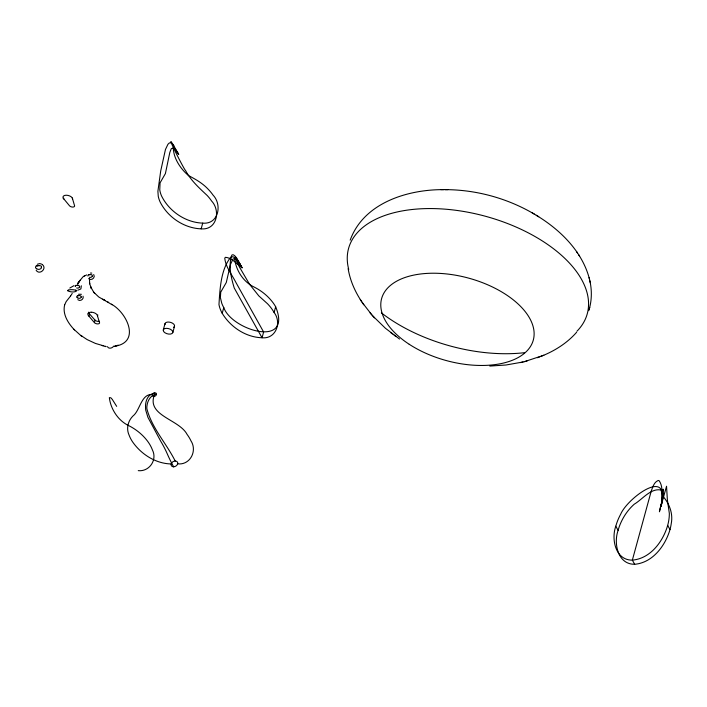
<?xml version="1.0" encoding="UTF-8"?>
<svg xmlns="http://www.w3.org/2000/svg" width="707" height="707" viewBox="0 0 707 707"><rect width="100%" height="100%" fill="white"/><g stroke="black" fill="none" stroke-linecap="round" stroke-linejoin="round"><path stroke-width="1.06" d="M41.43 266.751L41.43 266.848A1.617 1.547 16.2 0 1 41.315 267.308L41.183 267.555M661.752 504.029C661.381 496.464 663.758 487.273 659.127 480.698L658.199 480.46C653.913 482.192 652.579 487.512 651.129 491.489L632.35 560.13L634.674 564.283C652.676 562.737 665.278 545.777 670.006 529.552A63.117 46.75 -29.2 0 0 671.217 523.737C673.17 514.077 669.75 504.462 663.634 497.083C662.866 494.891 661.575 490.826 663.254 489.209C663.935 496.853 661.027 504.409 659.428 511.797C660.577 504.869 664.607 496.632 660.798 489.969C650.564 488.104 642.504 499.336 634.241 504.206C628.01 509.738 623.221 516.808 620.083 524.514A63.117 46.75 -29.2 0 0 618.112 530.347C613.411 543.303 617.75 564.522 634.665 564.274M589.187 309.277C591.865 300.077 591.971 290.188 589.868 280.856M89.427 278.487L89.709 283.843L89.533 282.906M88.932 316.162L89.533 313.952L95.065 320.174L94.402 322.604L88.932 316.162A4.94 2.722 15.1 0 1 88.066 313.484M94.455 322.666A2.828 1.494 14.7 0 0 97.964 323.903A2.828 1.476 14 0 0 99.537 322.578A2.828 1.476 14.2 0 0 99.395 322.259L97.513 316.047L97.813 314.942M163.29 329.904L165.014 323.603M172.808 332.564A4.94 2.687 15.3 0 0 166.322 328.34A4.94 2.687 15.3 0 0 165.014 332.803A4.94 2.687 15.3 0 0 172.808 332.564L174.532 326.254M201.159 228.847L202.723 223.129C218.543 224.649 222.475 204.809 213.001 195.052A60.837 33.043 15.3 0 0 208.061 189.105C202.582 183.237 195.565 179.242 188.522 175.583C180.515 168.832 173.56 158.465 173.286 147.851L175.089 148.894L178.659 154.382C158.571 118.652 183.325 168.593 185.614 170.634C190.89 180.55 199.18 187.956 207.204 195.503A64.116 34.829 15.3 0 1 211.587 200.991C220.884 210.783 216.855 230.367 201.159 228.847C184.006 228.255 167.594 217.067 160.021 201.778A64.116 34.829 15.3 0 1 158.253 196.254L157.9 191.235L160.701 171.014L165.456 149.495L167.939 144.29L169.309 142.982L170.767 142.734L172.314 143.671L173.94 145.951M222.21 313.298L223.774 307.58A63.117 34.281 15.3 0 1 221.795 303.356L220.381 297.576L220.743 292.132L226.284 282.517L230.447 264.524L232.974 259.054L234.176 258.656L235.643 259.186L237.411 260.786L242.033 267.75C236.792 264.179 232.09 257.808 225.409 257.295L224.755 258.179C225.674 267.105 231.843 274.502 235.829 282.314L263.623 332.016L262.05 337.76C245.78 337.283 230.5 327.067 222.21 313.298A61.536 33.423 15.3 0 1 218.976 304.549C219.921 289.083 220.778 269.155 230.95 256.995L232.895 256.721C237.702 258.4 239.54 263.764 242.033 267.75L236.633 257.975L234.627 255.625L233.045 254.706L231.852 255.033C228.175 265.496 231.109 277.683 234.264 288.049L262.05 337.76C275.916 339.272 281.969 322.48 274.104 312.512A61.536 33.423 15.3 0 0 267.582 303.807L258.842 295.924L249.536 284.258L239.443 267.025L236.332 260.468L235.29 256.676L239.859 263.852M274.104 312.512L275.668 306.794A63.117 34.281 15.3 0 0 272.929 302.578C268.041 296.047 261.519 290.807 254.264 287.113C243.579 282.155 236.05 270.534 234.706 259.027L236.2 259.177L237.64 260.786L242.033 267.75M64.664 304.841C62.251 314.226 68.287 323.435 74.474 329.913M588.763 310.691L589.744 307.404M615.815 526.202A61.536 45.575 -29.2 0 1 620.728 514.13C627.409 498.152 671.323 465.339 660.895 506.424L666.542 486.23L667.364 499.761L669.335 513.397A61.536 45.575 -29.2 0 1 667.673 525.416C662.98 541.633 650.352 558.618 632.35 560.13C615.435 560.377 611.095 539.158 615.797 526.202L618.112 530.347M64.673 304.832L66.149 301.615L70.594 296.003M350.177 240.159C363.637 202.953 407.426 189.423 443.598 189.635M79.484 286.724L79.582 286.538A1.175 1.122 20.3 0 0 79.67 286.185L78.132 285.283M92.122 276.022L92.228 275.827A1.175 1.122 20.3 0 0 92.308 275.483L91.733 274.696L89.992 274.608M81.119 296.967L81.217 296.772A1.175 1.122 20.3 0 0 81.305 296.427L79.767 295.517M78.15 283.145L77.593 284.09L80.05 280.255L78.15 283.145L79.484 281.068M77.805 283.719L78.362 282.809M72.229 293.432L70.541 296.074M79.281 281.359L83.019 276.799L86.678 274.899M576.62 332.255C567.138 343.116 554.606 350.99 541.279 356.248M69.799 288.049L74.032 285.61M75.808 285.398L75.278 286.255A1.211 0.778 -67.3 0 0 75.242 286.618L75.269 286.6M77.452 295.641L76.922 296.489A1.211 0.778 -67.3 0 0 76.877 296.852L76.939 297.028M84.186 275.916L84.628 275.65M37.312 264.259L39.795 263.578L41.943 264.25M36.349 265.805L35.933 266.168A0.946 0.495 -72.1 0 0 35.624 266.946A1.6 1.016 -67.3 0 0 35.597 267.414M88.455 274.696L87.933 275.483A1.211 0.778 -67.3 0 0 87.889 275.907L87.942 276.084M154.382 394.621C149.769 396.521 147.348 401.567 146.897 406.304A6.416 2.536 89.1 0 0 146.888 408.805C151.855 428.071 166.472 443.492 175.203 461.035M78.539 294.262L81.411 294.289M524.435 361.657L543.833 355.241M537.497 357.733L539.962 356.761M114.552 346.297C141.303 342.409 126.721 312.273 111.361 304.178M36.437 265.77L37.533 265.699M88.525 274.661L89.303 274.608M75.888 285.372L76.71 285.319M77.523 295.606L78.353 295.553M116.151 345.767L114.949 346.147L118.228 345.149M489.836 366.067L505.947 365.006L522.986 362.002M520.485 362.611L527.051 361.012M154.533 393.145C147.772 393.932 145.174 401.39 145.536 407.329A9.315 3.606 88.5 0 0 145.73 410.166L147.922 417.333L160.851 441.451A126.668 50.091 89.1 0 1 167.373 454.08A161.885 64.019 89.1 0 0 173.63 466.779M90.443 273.052L91.76 273.096M177.757 463.854C190.201 465.25 197.492 450.845 190.952 440.841A63.25 34.36 15.3 0 0 187.072 434.39C179.03 419.048 145.509 415.778 154.718 394.046L156.45 394.488M138.254 470.65C149.363 471.869 157.52 459.833 152.403 449.935A63.206 34.334 15.3 0 0 147.569 441.186C142.681 434.655 136.159 429.423 128.904 425.72C118.219 420.771 110.69 409.141 109.346 397.643L110.84 397.794L112.28 399.402L116.673 406.357M38.372 265.699L39.247 265.655M77.355 285.319L78.017 285.283M78.99 295.553L79.652 295.526M39.336 265.655L40.661 265.805A1.122 1.105 42.5 0 1 41.51 266.742M445.216 189.635C476.377 189.723 507.538 198.305 534.377 214.133M440.815 189.635L447.77 189.626M202.723 223.129C185.499 222.528 169 211.252 161.496 195.839A60.837 33.043 15.3 0 1 159.764 189.847L160.065 182.839L165.394 173.604L169.821 152.429L171.271 148.7L173.418 147.887L174.859 148.894L178.659 154.382M170.961 463.951C155.531 463.562 141.126 454.221 132.474 441.725A63.25 34.36 15.3 0 1 129.142 435.273C125.766 428.062 128.303 419.728 134.321 414.77C140.18 408.611 141.939 393.499 152.359 394.55M77.85 290.179L80.881 288.942L81.349 285.787M75.516 290.144L75.26 290.091A10.128 5.506 15.3 0 0 68.234 290.073M102.197 345.484L103.266 345.732L95.401 343.416L87.129 339.59L80.174 334.977L73.855 329.259M102.409 345.529L106.13 346.651L105.219 346.289M36.154 270.357C39.557 275.483 47.281 268.58 42.455 264.63M77.805 299.644C80.077 301.862 84.204 299.167 83.046 296.189M112.183 304.752L98.741 296.975L93.616 292.115L94.72 293.432M536.268 215.281C561.225 230.367 584.3 253.265 590.31 282.782M532.159 212.816L538.716 216.731M107.8 301.898L108.684 302.437M372.739 315.896L385.403 328.242L399.543 339.051M390.609 332.546L392.588 334.031M394.126 335.18L395.973 336.567M88.684 278.576C91.168 281.298 95.852 277.595 93.704 274.546M67.748 290.745L68.164 290.992A3.986 2.165 15.3 0 0 68.729 291.231A6.787 3.685 15.3 0 0 76.374 291.072L76.427 290.992A2.006 1.087 15.3 0 0 76.683 290.648L76.656 290.639M362.284 302.578L371.9 314.951M370.07 312.909L374.498 317.858M63.241 198.19L69.454 205.719A2.828 1.538 15.3 0 0 72.998 207.054A2.828 1.538 15.3 0 0 74.456 205.366L72.326 198.048M93.748 292.274L90.496 286.503L91.415 288.624L89.683 283.719M348.136 268.58C350.045 280.511 355.091 291.788 361.772 301.792M360.252 299.521L363.76 304.779M576.435 251.4L577.513 253.035M578.476 254.467L579.59 256.155M223.774 307.58C231.684 330.222 292.831 348.684 275.668 306.794M667.691 525.416L670.006 529.552M589.099 277.524L589.532 279.424M78.663 295.765A2.421 0.619 -7.5 0 1 77.92 295.703M81.349 297.223A2.466 2.254 -20.1 0 1 77.938 298.027M77.717 297.859A2.28 1.714 -30.6 0 1 76.913 297.143M37.939 265.973A3.199 0.813 -7.5 0 1 36.967 265.894M41.483 267.9A3.252 2.969 -20.1 0 1 36.985 268.952A3.394 2.554 -30.6 0 1 36.623 268.846M36.702 268.731A3.005 2.262 -30.6 0 1 35.642 267.794M64.019 199.135A4.94 2.687 15.3 0 1 66.175 195.22A4.94 2.687 15.3 0 1 72.609 199.012M113.694 346.103A3.579 2.704 -30.1 0 1 110.319 348.144A3.579 2.704 -30.1 0 1 107.535 346.633M89.665 274.82A2.421 0.619 -7.5 0 1 88.923 274.758M92.361 276.278A2.466 2.254 -20.1 0 1 89.391 277.285M99.334 321.27A2.828 1.414 13.4 0 1 95.038 320.138M88.207 313.272A4.94 2.731 15.5 0 1 91.106 312.211M91.344 312.194A4.94 2.74 15.8 0 1 97.504 316.056M89.347 313.784A4.949 2.607 13.7 0 1 88.455 312.167M165.049 324.584A4.94 2.687 15.3 0 1 170.864 322.454A4.94 2.687 15.3 0 1 173.595 327.332M77.019 285.522A2.421 0.619 -7.5 0 1 76.285 285.46M79.714 286.989A2.466 2.254 -20.1 0 1 76.648 287.952M67.527 290.639A2.421 1.317 15.3 0 1 68.393 290.268M75.543 290.224A1.962 1.069 15.3 0 1 76.542 290.444M348.737 269.455A123.734 67.209 15.3 0 1 485.055 216.156A123.734 67.209 15.3 0 1 576.947 331.23M524.232 352.722A123.734 67.209 15.3 0 1 381.391 312.865M103.213 299.485L102.754 299.264L103.213 299.485M104.83 300.272L103.832 299.786L104.795 300.254M81.791 336.178L80.969 335.586L81.791 336.178M154.02 396.415A2.236 1.653 -29.2 0 0 156.362 393.587A2.236 1.653 -29.2 0 0 152.765 393.843A2.236 1.653 -29.2 0 0 154.02 396.415M173.789 466.77A3.544 2.625 -29.2 0 0 177.581 462.316A3.544 2.625 -29.2 0 0 171.881 462.634A3.544 2.625 -29.2 0 0 173.789 466.77M409.22 344.282A78.618 42.703 15.3 0 0 533.184 340.474A78.618 42.703 15.3 0 0 429.971 273.273A78.618 42.703 15.3 0 0 409.22 344.282"/></g></svg>
